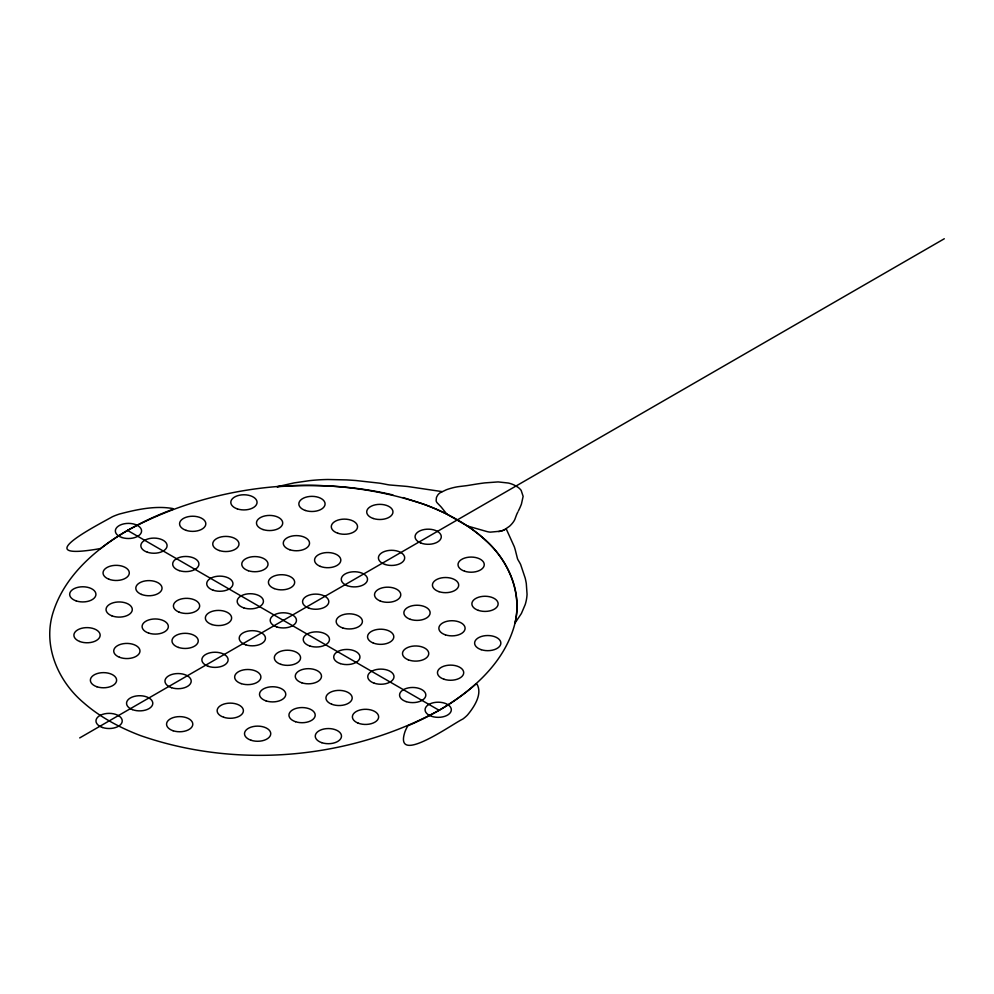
<?xml version="1.0" encoding="UTF-8"?>
<svg xmlns="http://www.w3.org/2000/svg" width="994" height="994" viewBox="0 0 994 994"><rect width="100%" height="100%" fill="white"/><g stroke="black" fill="none" stroke-linecap="round" stroke-linejoin="round"><path stroke-width="1.49" d="M518.421 510.866L519.34 508.978A173.652 100.257 0 0 0 521.428 504.095L523.13 496.354L521.167 490.402A22.303 12.885 0 0 0 517.663 487.06L514.209 485.072A22.303 12.885 0 0 0 508.431 483.047L498.131 481.916L484.712 482.898A173.652 100.257 0 0 0 476.25 484.103L467.714 485.494A53.229 30.727 0 0 1 465.428 485.805L458.917 486.588A36.542 21.098 0 0 0 454.183 487.458L453.326 487.656A48.234 27.844 0 0 0 446.343 489.769L440.255 492.689A15.879 9.17 0 0 0 437.77 495.024L436.801 496.714A30.342 17.519 0 0 0 436.403 497.745L436.142 500.814A11.617 6.71 0 0 0 437.149 502.815L439.547 505.312A103.463 59.727 0 0 1 441.423 507.313L446.84 514.134L467.317 525.963L486.923 531.554A11.617 6.71 0 0 0 490.402 532.138L500.404 531.206A15.879 9.17 0 0 0 504.443 529.777L509.524 526.248A48.234 27.844 0 0 0 513.177 522.21L513.525 521.713A35.871 20.712 0 0 0 514.842 519.415L516.395 515.227A53.229 30.727 0 0 1 516.93 513.91L517.874 511.972M127.555 530.423C95.002 549.52 63.753 576.545 52.645 613.894C43.003 646.684 58.41 681.611 83.769 702.845A197.595 114.074 0 0 0 140.465 735.572C237.404 769.306 349.056 759.23 439.112 710.3C471.665 691.19 502.902 664.178 514.022 626.816C523.664 594.027 508.257 559.1 482.898 537.878A197.595 114.074 0 0 0 426.202 505.138C329.262 471.417 217.611 481.494 127.555 530.423A274.518 158.493 0 0 0 100.667 548.477L98.257 548.924A101.152 58.397 0 0 1 90.74 550.104C32.007 558.305 98.791 524.509 112.409 516.731A58.571 33.821 0 0 1 119.355 514.06C136.489 509.574 154.94 505.486 172.558 508.493A2.92 1.69 0 0 1 173.279 509.152A273.772 158.058 0 0 0 127.567 530.423L439.112 710.3A273.772 158.058 0 0 0 475.952 683.909A2.92 1.69 0 0 1 477.083 684.319C482.624 694.284 474.026 707.181 467.466 715.034A58.571 33.821 0 0 1 462.831 719.047C452.668 723.707 393.052 766.908 405.03 731.547A101.152 58.397 0 0 1 407.055 727.21L407.851 725.819A274.518 158.493 0 0 0 439.112 710.3M79.706 737.921L944.3 238.759M498.665 531.566L499.833 531.33A16.016 9.244 0 0 0 504.48 529.765L506.194 528.808L514.308 546.762A169.85 98.058 0 0 1 515.836 552.155L517.489 558.69A30.155 17.407 0 0 0 518.048 559.895L519.427 562.256A84.241 48.644 0 0 1 520.645 564.542L525.217 578.173A297.305 171.651 0 0 1 526.298 583.503L527.056 594.275A119.876 69.207 0 0 1 525.18 604.65L521.403 613.472L514.929 623.201C522.583 592.635 508.493 560.566 485.557 540.276M442.069 491.608L407.801 486.526A168.284 97.151 0 0 0 401.042 485.929L389.66 484.973A30.155 17.407 0 0 1 387.573 484.65L383.485 483.854A84.241 48.644 0 0 0 379.522 483.159L355.889 480.524A297.144 171.552 0 0 0 346.633 479.916L327.784 479.493A119.864 69.195 0 0 0 309.594 480.636L294.125 482.898L277.053 486.749C315.769 483.767 355.032 485.954 392.878 494.937M402.955 497.547L421.854 503.536A198.502 114.608 0 0 1 446.84 514.134M467.515 526.074A198.502 114.608 0 0 1 485.755 540.401M420.81 543.01A13.133 7.579 0 0 0 441.261 537.282A13.133 7.579 0 0 0 422.438 529.926A13.133 7.579 0 0 0 420.81 543.01M384.989 564.443A13.133 7.579 0 0 0 404.682 557.882A13.133 7.579 0 0 0 384.989 551.31A13.133 7.579 0 0 0 384.989 564.443M347.043 585.603A13.133 7.579 0 0 0 367.494 579.862A13.133 7.579 0 0 0 348.67 572.507A13.133 7.579 0 0 0 347.043 585.603M309.122 608.241A13.133 7.579 0 0 0 328.815 601.681A13.133 7.579 0 0 0 309.122 595.12A13.133 7.579 0 0 0 309.122 608.241M245.779 644.82A13.133 7.579 0 0 0 265.46 638.26A13.133 7.579 0 0 0 245.779 631.687A13.133 7.579 0 0 0 245.779 644.82M208.442 666.378A13.133 7.579 0 0 0 228.123 659.805A13.133 7.579 0 0 0 208.442 653.244A13.133 7.579 0 0 0 208.442 666.378M171.515 687.686A13.133 7.579 0 0 0 191.208 681.126A13.133 7.579 0 0 0 171.515 674.566A13.133 7.579 0 0 0 171.515 687.686M132.314 709.579A13.133 7.579 0 0 0 152.765 703.839A13.133 7.579 0 0 0 133.941 696.483A13.133 7.579 0 0 0 132.314 709.579M102.544 727.509A13.133 7.579 0 0 0 122.237 720.948A13.133 7.579 0 0 0 102.544 714.375A13.133 7.579 0 0 0 102.544 727.509M373.284 518.495A13.133 7.579 0 0 0 392.965 511.935A13.133 7.579 0 0 0 373.284 505.362A13.133 7.579 0 0 0 373.284 518.495M337.848 533.256A13.133 7.579 0 0 0 357.542 526.696A13.133 7.579 0 0 0 337.848 520.135A13.133 7.579 0 0 0 337.848 533.256M305.394 510.481A13.133 7.579 0 0 0 325.088 503.921A13.133 7.579 0 0 0 305.394 497.36A13.133 7.579 0 0 0 305.394 510.481M237.38 508.916A13.133 7.579 0 0 0 257.061 502.343A13.133 7.579 0 0 0 237.38 495.782A13.133 7.579 0 0 0 237.38 508.916M263.025 529.553A13.133 7.579 0 0 0 282.718 522.993A13.133 7.579 0 0 0 263.025 516.433A13.133 7.579 0 0 0 263.025 529.553M289.85 549.757A13.133 7.579 0 0 0 309.532 543.184A13.133 7.579 0 0 0 289.85 536.623A13.133 7.579 0 0 0 289.85 549.757M320.341 566.406A13.133 7.579 0 0 0 340.793 560.678A13.133 7.579 0 0 0 321.957 553.31A13.133 7.579 0 0 0 320.341 566.406M274.195 588.56A13.133 7.579 0 0 0 294.646 582.832A13.133 7.579 0 0 0 275.81 575.464A13.133 7.579 0 0 0 274.195 588.56M248.326 570.718A13.133 7.579 0 0 0 268.02 564.157A13.133 7.579 0 0 0 248.326 557.597A13.133 7.579 0 0 0 248.326 570.718M219.301 550.539A13.133 7.579 0 0 0 238.995 543.979A13.133 7.579 0 0 0 219.301 537.419A13.133 7.579 0 0 0 219.301 550.539M186.126 530.361A13.133 7.579 0 0 0 205.82 523.801A13.133 7.579 0 0 0 186.126 517.24A13.133 7.579 0 0 0 186.126 530.361M276.767 626.928A13.133 7.579 0 0 0 296.46 620.355A13.133 7.579 0 0 0 276.767 613.795A13.133 7.579 0 0 0 276.767 626.928M243.741 607.856A13.133 7.579 0 0 0 263.435 601.295A13.133 7.579 0 0 0 243.741 594.735A13.133 7.579 0 0 0 243.741 607.856M213.275 590.262A13.133 7.579 0 0 0 232.956 583.702A13.133 7.579 0 0 0 213.275 577.141A13.133 7.579 0 0 0 213.275 590.262M179.231 570.606A13.133 7.579 0 0 0 198.924 564.045A13.133 7.579 0 0 0 179.231 557.485A13.133 7.579 0 0 0 179.231 570.606M147.398 552.229A13.133 7.579 0 0 0 167.091 545.669A13.133 7.579 0 0 0 147.398 539.108A13.133 7.579 0 0 0 147.398 552.229M121.902 537.505A13.133 7.579 0 0 0 141.583 530.945A13.133 7.579 0 0 0 121.902 524.385A13.133 7.579 0 0 0 121.902 537.505M211.933 624.555A13.133 7.579 0 0 0 231.627 617.982A13.133 7.579 0 0 0 211.933 611.422A13.133 7.579 0 0 0 211.933 624.555M179.181 612.18A13.133 7.579 0 0 0 199.632 606.439A13.133 7.579 0 0 0 180.809 599.084A13.133 7.579 0 0 0 179.181 612.18M141.558 594.449A13.133 7.579 0 0 0 162.01 588.721A13.133 7.579 0 0 0 143.186 581.366A13.133 7.579 0 0 0 141.558 594.449M108.818 579.191A13.133 7.579 0 0 0 129.27 573.451A13.133 7.579 0 0 0 110.433 566.095A13.133 7.579 0 0 0 108.818 579.191M76.24 600.923A13.133 7.579 0 0 0 95.933 594.362A13.133 7.579 0 0 0 76.24 587.789A13.133 7.579 0 0 0 76.24 600.923M111.813 615.808A13.133 7.579 0 0 0 132.264 610.08A13.133 7.579 0 0 0 113.428 602.712A13.133 7.579 0 0 0 111.813 615.808M148.653 633.091A13.133 7.579 0 0 0 168.346 626.531A13.133 7.579 0 0 0 148.653 619.97A13.133 7.579 0 0 0 148.653 633.091M178.56 647.454A13.133 7.579 0 0 0 198.253 640.894A13.133 7.579 0 0 0 178.56 634.321A13.133 7.579 0 0 0 178.56 647.454M119.491 657.27A13.133 7.579 0 0 0 139.943 651.53A13.133 7.579 0 0 0 121.119 644.174A13.133 7.579 0 0 0 119.491 657.27M79.669 641.478A13.133 7.579 0 0 0 100.121 635.738A13.133 7.579 0 0 0 81.284 628.382A13.133 7.579 0 0 0 79.669 641.478M96.927 686.767A13.133 7.579 0 0 0 116.621 680.207A13.133 7.579 0 0 0 96.927 673.646A13.133 7.579 0 0 0 96.927 686.767M464.571 571.202A13.133 7.579 0 0 0 484.264 564.642A13.133 7.579 0 0 0 464.571 558.081A13.133 7.579 0 0 0 464.571 571.202M439 591.666A13.133 7.579 0 0 0 458.694 585.093A13.133 7.579 0 0 0 439 578.533A13.133 7.579 0 0 0 439 591.666M478.449 610.403A13.133 7.579 0 0 0 498.143 603.83A13.133 7.579 0 0 0 478.449 597.27A13.133 7.579 0 0 0 478.449 610.403M481.171 649.666A13.133 7.579 0 0 0 500.864 643.106A13.133 7.579 0 0 0 481.171 636.545A13.133 7.579 0 0 0 481.171 649.666M445.411 634.855A13.133 7.579 0 0 0 465.105 628.295A13.133 7.579 0 0 0 445.411 621.735A13.133 7.579 0 0 0 445.411 634.855M410.435 619.374A13.133 7.579 0 0 0 430.129 612.813A13.133 7.579 0 0 0 410.435 606.241A13.133 7.579 0 0 0 410.435 619.374M380.292 601.022A13.133 7.579 0 0 0 400.744 595.282A13.133 7.579 0 0 0 381.92 587.926A13.133 7.579 0 0 0 380.292 601.022M342.719 627.947A13.133 7.579 0 0 0 362.412 621.387A13.133 7.579 0 0 0 342.719 614.826A13.133 7.579 0 0 0 342.719 627.947M373.322 643.056A13.133 7.579 0 0 0 393.773 637.316A13.133 7.579 0 0 0 374.937 629.96A13.133 7.579 0 0 0 373.322 643.056M408.273 659.817A13.133 7.579 0 0 0 428.725 654.077A13.133 7.579 0 0 0 409.888 646.721A13.133 7.579 0 0 0 408.273 659.817M444.02 679.25A13.133 7.579 0 0 0 463.713 672.689A13.133 7.579 0 0 0 444.02 666.129A13.133 7.579 0 0 0 444.02 679.25M309.793 645.988A13.133 7.579 0 0 0 329.486 639.428A13.133 7.579 0 0 0 309.793 632.867A13.133 7.579 0 0 0 309.793 645.988M340.271 663.582A13.133 7.579 0 0 0 359.952 657.022A13.133 7.579 0 0 0 340.271 650.461A13.133 7.579 0 0 0 340.271 663.582M374.316 683.238A13.133 7.579 0 0 0 393.997 676.678A13.133 7.579 0 0 0 374.316 670.118A13.133 7.579 0 0 0 374.316 683.238M406.136 701.615A13.133 7.579 0 0 0 425.83 695.054A13.133 7.579 0 0 0 406.136 688.482A13.133 7.579 0 0 0 406.136 701.615M431.644 716.339A13.133 7.579 0 0 0 451.326 709.778A13.133 7.579 0 0 0 431.644 703.205A13.133 7.579 0 0 0 431.644 716.339M280.88 664.352A13.133 7.579 0 0 0 300.573 657.792A13.133 7.579 0 0 0 280.88 651.232A13.133 7.579 0 0 0 280.88 664.352M301.816 682.803A13.133 7.579 0 0 0 321.509 676.243A13.133 7.579 0 0 0 301.816 669.683A13.133 7.579 0 0 0 301.816 682.803M331.71 704.237A13.133 7.579 0 0 0 352.162 698.509A13.133 7.579 0 0 0 333.338 691.141A13.133 7.579 0 0 0 331.71 704.237M358.163 723.147A13.133 7.579 0 0 0 378.615 717.407A13.133 7.579 0 0 0 359.778 710.051A13.133 7.579 0 0 0 358.163 723.147M321.808 742.692A13.133 7.579 0 0 0 341.501 736.132A13.133 7.579 0 0 0 321.808 729.571A13.133 7.579 0 0 0 321.808 742.692M295.516 721.706A13.133 7.579 0 0 0 315.21 715.146A13.133 7.579 0 0 0 295.516 708.573A13.133 7.579 0 0 0 295.516 721.706M266.081 700.894A13.133 7.579 0 0 0 285.775 694.334A13.133 7.579 0 0 0 266.081 687.761A13.133 7.579 0 0 0 266.081 700.894M241.207 683.624A13.133 7.579 0 0 0 260.9 677.063A13.133 7.579 0 0 0 241.207 670.503A13.133 7.579 0 0 0 241.207 683.624M223.712 717.27A13.133 7.579 0 0 0 243.406 710.71A13.133 7.579 0 0 0 223.712 704.137A13.133 7.579 0 0 0 223.712 717.27M251.06 740.257A13.133 7.579 0 0 0 270.753 733.696A13.133 7.579 0 0 0 251.06 727.136A13.133 7.579 0 0 0 251.06 740.257M173.105 730.752A13.133 7.579 0 0 0 192.799 724.191A13.133 7.579 0 0 0 173.105 717.631A13.133 7.579 0 0 0 173.105 730.752"/></g></svg>
